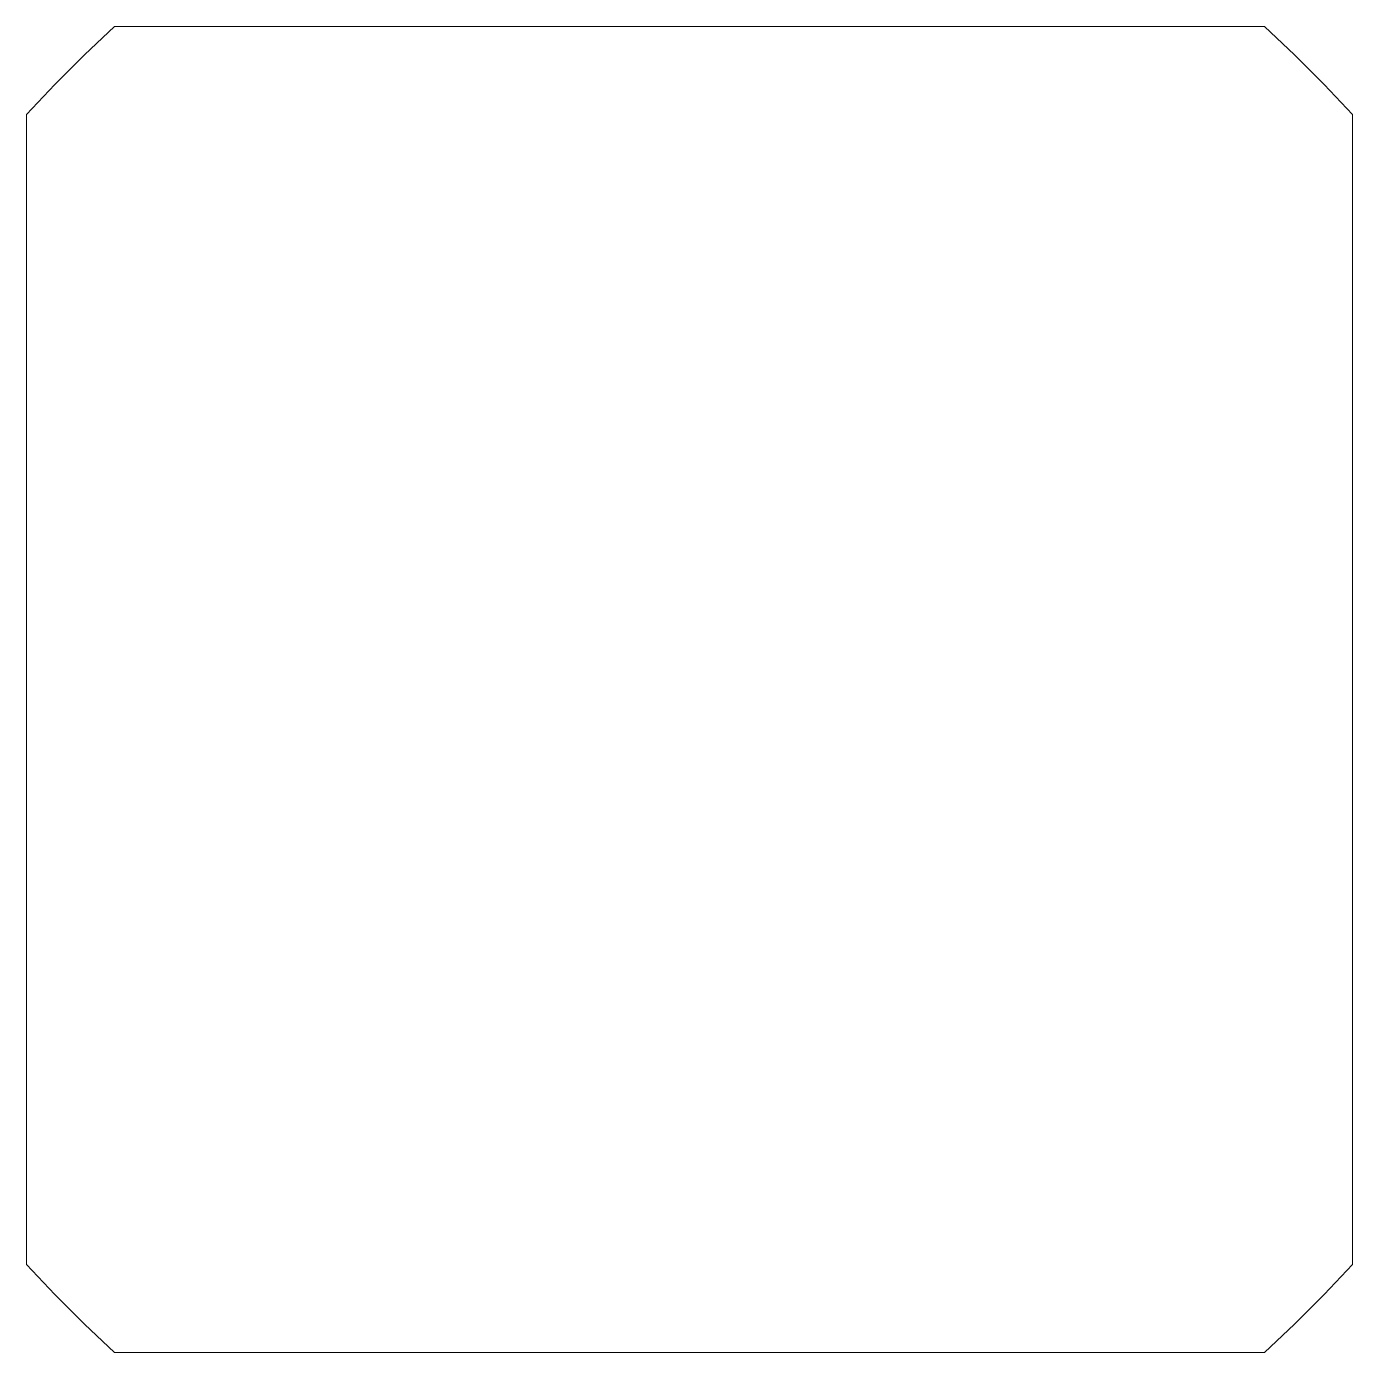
# Model space of a CAD drawing. Extents: x 79.5 to 149.5, y 46 to 116.
import ezdxf

# ---------------------------------------------------------------- set-up
doc = ezdxf.new("R2010")
doc.units = 0

msp = doc.modelspace()

# ---------------------------------------------------------------- linework, layer by layer
at = {"color": 250, "lineweight": 13}
for p, q in [((84.153412, 115.999985), (144.846603, 115.999985)), ((79.5, 50.653397), (79.5, 111.346588)), ((149.5, 111.346588), (149.5, 50.653397)), ((144.846603, 45.999985), (84.153412, 45.999985))]:
    msp.add_line(p, q, dxfattribs=at)
for points in [[(84.153412, 115.999985), (82.552368, 114.499207), (81.000778, 112.947586), (79.5, 111.346588)], [(149.5, 111.346588), (147.999237, 112.947586), (146.447647, 114.499207), (144.846603, 115.999985)], [(79.5, 50.653397), (81.000778, 49.052353), (82.552368, 47.500763), (84.153412, 45.999985)], [(144.846603, 45.999985), (146.447647, 47.500763), (147.999237, 49.052353), (149.5, 50.653397)]]:
    msp.add_lwpolyline(points, dxfattribs=at)

doc.saveas('drawing.dxf')
